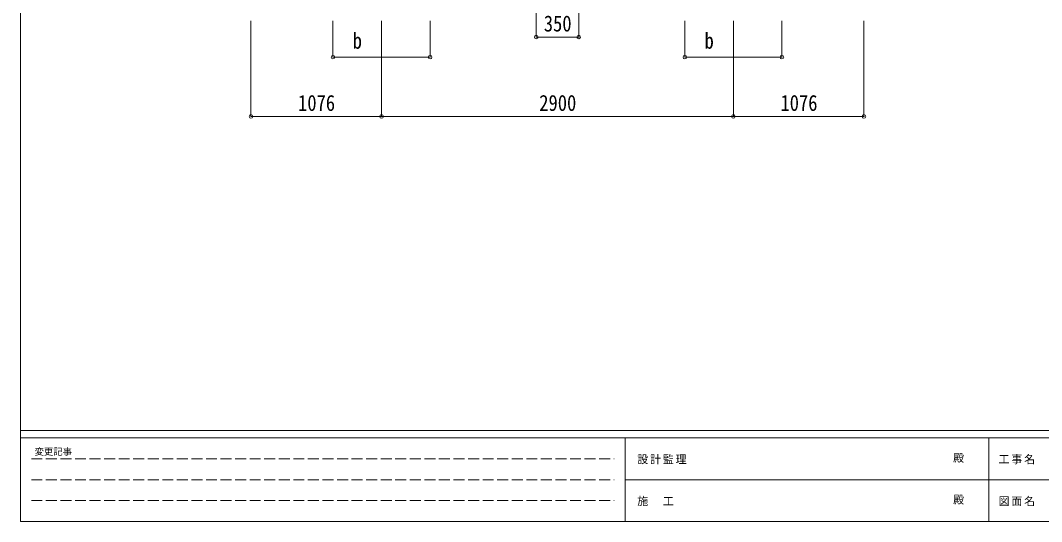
# Model space of a CAD drawing. Units: millimetres at full size, sheet at 1:30. Extents: x -8385 to 8479, y -5853 to 5787.
# Drawn here: x -8385 to 31, y -5853 to -1723 of the extents above; entities that cross this region are included whole.
import ezdxf
from ezdxf.enums import TextEntityAlignment as Align

# ---------------------------------------------------------------- set-up
doc = ezdxf.new("R2010")
doc.units = ezdxf.units.MM
doc.header["$LTSCALE"] = 30
doc.header["$PDMODE"] = 32
doc.header["$PDSIZE"] = 30
doc.linetypes.add('DASHED3', pattern=[4, 3, -1])
for name, color, linetype, lineweight in [('0-A_寸法', 6, 'Continuous', 9), ('2-A', 6, 'Continuous', 9), ('F-0_240', 7, 'Continuous', 9)]:
    doc.layers.add(name, color=color, linetype=linetype, lineweight=lineweight)
doc.styles.add('ＭＳ ゴシック', font='')
doc.styles.get('ＭＳ ゴシック').set_extended_font_data('MS Gothic')

msp = doc.modelspace()

# ---------------------------------------------------------------- linework, layer by layer
at = {"layer": '0-A_寸法'}
for p, q in [((-6485.14, -2514.18), (-6485.14, -1727)), ((-5809.14, -2025.65), (-5809.14, -1727)), ((-5409.14, -2514.18), (-5409.14, -1727)), ((-5009.14, -2025.65), (-5009.14, -1727)), ((-2909.14, -2025.65), (-2909.14, -1727)), ((-2509.14, -2514.18), (-2509.14, -1727)), ((-2109.14, -2025.65), (-2109.14, -1727)), ((-1433.14, -2514.18), (-1433.14, -1727)), ((-5809.14, -2025.65), (-5009.14, -2025.65)), ((-2909.14, -2025.65), (-2109.14, -2025.65)), ((-6485.14, -2514.18), (-5409.14, -2514.18)), ((-5409.14, -2514.18), (-2509.14, -2514.18)), ((-2509.14, -2514.18), (-1433.14, -2514.18))]:
    msp.add_line(p, q, dxfattribs=at)
for p in [(-5809.14, -2025.65), (-5009.14, -2025.65), (-2909.14, -2025.65), (-2109.14, -2025.65), (-6485.14, -2514.18), (-5409.14, -2514.18), (-2509.14, -2514.18), (-1433.14, -2514.18)]:
    msp.add_point(p, dxfattribs=at)
at = {"layer": '2-A'}
for p, q in [((-4134.14, -1859.86), (-4134.14, -1572.03)), ((-3784.14, -1859.86), (-3784.14, -1572.03)), ((-4134.14, -1859.86), (-3784.14, -1859.86))]:
    msp.add_line(p, q, dxfattribs=at)
for p in [(-4134.14, -1859.86), (-3784.14, -1859.86)]:
    msp.add_point(p, dxfattribs=at)
at = {"layer": 'F-0_240', "color": 5}
for p, q in [((-8385.45, 5787.34), (-8385.45, -5852.66)), ((-8385.45, -5102.66), (8054.55, -5102.66)), ((-8385.45, -5162.66), (5387.79, -5162.66)), ((-3402.21, -5162.66), (-3402.21, -5852.66)), ((-402.21, -5162.66), (-402.21, -5852.66)), ((-3402.21, -5507.66), (2747.79, -5507.66)), ((-8385.45, -5852.66), (8054.55, -5852.66))]:
    msp.add_line(p, q, dxfattribs=at)
at = {"layer": 'F-0_240', "color": 4, "linetype": 'DASHED3'}
for p, q in [((-8295.46, -5335.16), (-3492.21, -5335.16)), ((-8295.46, -5507.66), (-3492.21, -5507.66)), ((-8295.46, -5680.16), (-3492.21, -5680.16))]:
    msp.add_line(p, q, dxfattribs=at)

# ---------------------------------------------------------------- texts
at = {"layer": '0-A_寸法', "color": 7, "style": 'ＭＳ ゴシック', "width": 0.85}
for s, p in [('b', (-5646.64, -1995.65)), ('b', (-2746.64, -1995.65)), ('1076', (-6097.14, -2508.18)), ('2900', (-4109.14, -2508.18)), ('1076', (-2121.14, -2508.18))]:
    msp.add_text(s, height=132, dxfattribs=at).set_placement(p, align=Align.BOTTOM_LEFT)
at = {"layer": '2-A', "color": 7, "style": 'ＭＳ ゴシック', "width": 0.85}
msp.add_text('350', height=132, dxfattribs=at).set_placement((-4071.64, -1853.86), align=Align.BOTTOM_LEFT)
at = {"layer": 'F-0_240', "style": 'ＭＳ ゴシック'}
for s, height, p in [('変更記事', 54.99, (-8268.23, -5320.16)), ('殿', 65.98, (-697.92, -5380.16)), ('殿', 65.98, (-697.92, -5725.16))]:
    msp.add_text(s, height=height, dxfattribs=at).set_placement(p, align=Align.BOTTOM_LEFT)
at = {"layer": 'F-0_240', "char_height": 65.98, "attachment_point": 7, "style": 'ＭＳ ゴシック'}
for s, insert in [('\\T1.17;設計監理', (-3300.89, -5380.16)), ('\\T1.17;工事名', (-323.11, -5380.16)), ('\\T1.17;施\u3000工', (-3300.89, -5725.16)), ('\\T1.17;図面名', (-323.11, -5725.16))]:
    msp.add_mtext(s, dxfattribs=dict(at, insert=insert))

doc.saveas('drawing.dxf')
